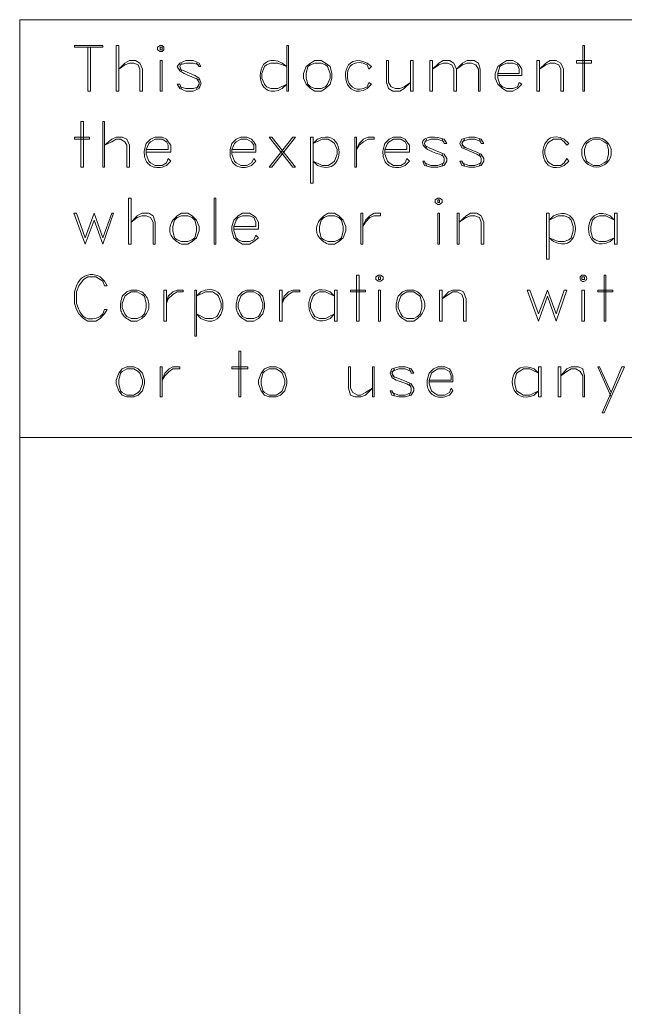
# Model space of a CAD drawing. Header units: inches. Extents: x 0 to 139, y 0 to 117.
# Drawn here: x 1.62 to 5.33, y 66.46 to 72.5 of the extents above; entities that cross this region are included whole.
import ezdxf

# ---------------------------------------------------------------- set-up
doc = ezdxf.new("R2010")
doc.units = ezdxf.units.IN
doc.header["$MEASUREMENT"] = 0
doc.layers.add('Color-7-Line_Weight-20', color=7, linetype='Continuous', lineweight=20)

msp = doc.modelspace()

# ---------------------------------------------------------------- linework, layer by layer
at = {"layer": 'Color-7-Line_Weight-20', "linetype": 'Continuous'}
for points in [[(1.622, 1.7464), (103.1238, 1.7464), (103.1238, 72.4997), (1.622, 72.4997)], [(2.1303, 72.3429), (2.1303, 72.3321), (1.9573, 72.3321), (1.9573, 72.3429)], [(2.2114, 72.0617), (2.2276, 72.0617), (2.2276, 72.3429), (2.2114, 72.3429)], [(2.4655, 72.3321), (2.4655, 72.3159), (2.4817, 72.305), (2.4925, 72.305), (2.5033, 72.3159), (2.5033, 72.3321), (2.4925, 72.3429), (2.4817, 72.3429)], [(3.2549, 72.0617), (3.2657, 72.0617), (3.2657, 72.3429), (3.2549, 72.3429)], [(5.0662, 72.0617), (5.077, 72.0617), (5.077, 72.3429), (5.0662, 72.3429)], [(2.4817, 72.3159), (2.4925, 72.3159), (2.4925, 72.3321), (2.4817, 72.3321)], [(2.2654, 72.2347), (2.2925, 72.251), (2.3303, 72.251), (2.3574, 72.2347), (2.3736, 72.1969), (2.3736, 72.0617), (2.3574, 72.0617), (2.3574, 72.1969), (2.3465, 72.2239), (2.3195, 72.2347), (2.2925, 72.2347), (2.2654, 72.2239), (2.2276, 72.1969)], [(2.4817, 72.0617), (2.4925, 72.0617), (2.4925, 72.251), (2.4817, 72.251)], [(3.0928, 72.1565), (3.0944, 72.1378), (3.0986, 72.1197), (3.1055, 72.1029), (3.1151, 72.0881), (3.1273, 72.076), (3.1422, 72.0671), (3.1597, 72.0622), (3.1798, 72.062), (3.2025, 72.067), (3.2279, 72.078), (3.2549, 72.105), (3.2008, 72.078), (3.1576, 72.078), (3.1305, 72.0888), (3.1197, 72.105), (3.1035, 72.1428), (3.1035, 72.1699), (3.1197, 72.2131), (3.1305, 72.2239), (3.1576, 72.2347), (3.2008, 72.2347), (3.2549, 72.2131), (3.2279, 72.2347), (3.2019, 72.2458), (3.1787, 72.2509), (3.1583, 72.2507), (3.1407, 72.2458), (3.1259, 72.237), (3.1138, 72.2249), (3.1045, 72.2101), (3.0979, 72.1934), (3.094, 72.1753)], [(3.3576, 72.1699), (3.3576, 72.1428), (3.3738, 72.105), (3.4009, 72.078), (3.4279, 72.0617), (3.4658, 72.0617), (3.4928, 72.078), (3.5198, 72.105), (3.5306, 72.1428), (3.5306, 72.1699), (3.5198, 72.2131), (3.4928, 72.2347), (3.4658, 72.251), (3.4279, 72.251), (3.4009, 72.2347), (3.3738, 72.2131)], [(3.3738, 72.1699), (3.3738, 72.1428), (3.3847, 72.105), (3.4009, 72.0888), (3.4279, 72.078), (3.4658, 72.078), (3.4928, 72.0888), (3.5036, 72.105), (3.5198, 72.1428), (3.5198, 72.1699), (3.5036, 72.2131), (3.4928, 72.2239), (3.4658, 72.2347), (3.4279, 72.2347), (3.4009, 72.2239), (3.3847, 72.2131)], [(3.614, 72.1556), (3.6157, 72.1373), (3.6201, 72.1196), (3.6271, 72.1032), (3.6367, 72.0887), (3.6488, 72.0768), (3.6635, 72.0681), (3.6807, 72.0632), (3.7003, 72.0628), (3.7224, 72.0675), (3.7469, 72.078), (3.7739, 72.105), (3.7577, 72.1158), (3.7469, 72.0888), (3.7246, 72.0793), (3.7045, 72.0749), (3.6866, 72.0751), (3.671, 72.0793), (3.6576, 72.0868), (3.6465, 72.0972), (3.6378, 72.1098), (3.6314, 72.1242), (3.6274, 72.1397), (3.6258, 72.1558), (3.6266, 72.1719), (3.6298, 72.1875), (3.6355, 72.2019), (3.6437, 72.2146), (3.6545, 72.2251), (3.6678, 72.2328), (3.6836, 72.237), (3.7021, 72.2374), (3.7232, 72.2332), (3.7469, 72.2239), (3.7577, 72.1969), (3.7739, 72.2131), (3.7469, 72.2347), (3.7209, 72.2449), (3.6978, 72.2494), (3.6776, 72.2488), (3.6602, 72.2437), (3.6456, 72.2348), (3.6338, 72.2228), (3.6248, 72.2082), (3.6185, 72.1917), (3.6149, 72.174)], [(3.8659, 72.1158), (3.8767, 72.078), (3.9037, 72.0617), (3.947, 72.0617), (3.974, 72.078), (4.0118, 72.1158), (3.974, 72.0888), (3.947, 72.078), (3.9199, 72.078), (3.8929, 72.0888), (3.8767, 72.1158), (3.8767, 72.251), (3.8659, 72.251)], [(4.0118, 72.0617), (4.0281, 72.0617), (4.0281, 72.251), (4.0118, 72.251)], [(4.1308, 72.0617), (4.147, 72.0617), (4.147, 72.251), (4.1308, 72.251)], [(4.1849, 72.2347), (4.2119, 72.251), (4.2497, 72.251), (4.2768, 72.2347), (4.293, 72.1969), (4.293, 72.0617), (4.2768, 72.0617), (4.2768, 72.1969), (4.266, 72.2239), (4.2389, 72.2347), (4.2119, 72.2347), (4.1849, 72.2239), (4.147, 72.1969)], [(4.3308, 72.2347), (4.3579, 72.251), (4.4011, 72.251), (4.4282, 72.2347), (4.439, 72.1969), (4.439, 72.0617), (4.4282, 72.0617), (4.4282, 72.1969), (4.4119, 72.2239), (4.3849, 72.2347), (4.3579, 72.2347), (4.3308, 72.2239), (4.293, 72.1969)], [(4.785, 72.0617), (4.8012, 72.0617), (4.8012, 72.251), (4.785, 72.251)], [(4.8391, 72.2347), (4.8661, 72.251), (4.904, 72.251), (4.931, 72.2347), (4.9472, 72.1969), (4.9472, 72.0617), (4.931, 72.0617), (4.931, 72.1969), (4.9202, 72.2239), (4.8931, 72.2347), (4.8661, 72.2347), (4.8391, 72.2239), (4.8012, 72.1969)], [(5.1202, 72.251), (5.1202, 72.2347), (5.0283, 72.2347), (5.0283, 72.251)], [(1.9951, 71.5968), (2.0113, 71.5968), (2.0113, 71.8779), (1.9951, 71.8779)], [(2.1303, 71.5968), (2.1411, 71.5968), (2.1411, 71.8779), (2.1303, 71.8779)], [(2.0492, 71.7806), (2.0492, 71.7698), (1.9573, 71.7698), (1.9573, 71.7806)], [(2.1843, 71.7698), (2.2114, 71.7806), (2.2492, 71.7806), (2.2763, 71.7698), (2.2925, 71.7319), (2.2925, 71.5968), (2.2763, 71.5968), (2.2763, 71.7319), (2.2654, 71.7535), (2.2384, 71.7698), (2.2114, 71.7698), (2.1843, 71.7535), (2.1411, 71.7319)], [(3.2927, 71.5968), (3.309, 71.5968), (3.163, 71.7806), (3.1468, 71.7806)], [(3.1468, 71.5968), (3.163, 71.5968), (3.309, 71.7806), (3.2927, 71.7806)], [(3.4009, 71.4994), (3.4171, 71.4994), (3.4171, 71.7806), (3.4009, 71.7806)], [(3.4441, 71.7698), (3.469, 71.7786), (3.4913, 71.7821), (3.5109, 71.7808), (3.5279, 71.7754), (3.5423, 71.7664), (3.5541, 71.7544), (3.5632, 71.7401), (3.5698, 71.7239), (3.5737, 71.7066), (3.575, 71.6887), (3.5736, 71.6708), (3.5697, 71.6535), (3.5632, 71.6373), (3.554, 71.623), (3.5422, 71.611), (3.5278, 71.602), (3.5108, 71.5966), (3.4912, 71.5953), (3.469, 71.5987), (3.4441, 71.6076), (3.4171, 71.6346), (3.4712, 71.6076), (3.509, 71.6076), (3.536, 71.6238), (3.5469, 71.6346), (3.5631, 71.6779), (3.5631, 71.7049), (3.5469, 71.7427), (3.536, 71.7535), (3.509, 71.7698), (3.4712, 71.7698), (3.4171, 71.7427)], [(3.6712, 71.5968), (3.682, 71.5968), (3.682, 71.7806), (3.6712, 71.7806)], [(3.6982, 71.7427), (3.7253, 71.7698), (3.7523, 71.7806), (3.7902, 71.7806), (3.7902, 71.7698), (3.7523, 71.7698), (3.7253, 71.7535), (3.6982, 71.7319), (3.682, 71.7049)], [(4.8226, 71.6887), (4.8239, 71.6705), (4.8279, 71.653), (4.8344, 71.6366), (4.8435, 71.6221), (4.8552, 71.6101), (4.8695, 71.601), (4.8864, 71.5957), (4.9059, 71.5946), (4.928, 71.5983), (4.9526, 71.6076), (4.9797, 71.6346), (4.9688, 71.6508), (4.9526, 71.6238), (4.931, 71.6076), (4.8877, 71.6076), (4.8607, 71.6238), (4.8499, 71.6346), (4.8337, 71.6779), (4.8337, 71.7049), (4.8499, 71.7427), (4.8607, 71.7535), (4.8877, 71.7698), (4.931, 71.7698), (4.9526, 71.7535), (4.9688, 71.7319), (4.9797, 71.7427), (4.9526, 71.7698), (4.9279, 71.779), (4.9058, 71.7828), (4.8863, 71.7817), (4.8694, 71.7763), (4.8551, 71.7673), (4.8434, 71.7553), (4.8343, 71.7407), (4.8278, 71.7244), (4.8239, 71.7069)], [(5.077, 71.7049), (5.077, 71.6779), (5.0878, 71.6346), (5.104, 71.6238), (5.131, 71.6076), (5.1689, 71.6076), (5.1959, 71.6238), (5.2121, 71.6346), (5.223, 71.6779), (5.223, 71.7049), (5.2121, 71.7427), (5.1959, 71.7535), (5.1689, 71.7698), (5.131, 71.7698), (5.104, 71.7535), (5.0878, 71.7427)], [(2.2871, 71.1264), (2.3033, 71.1264), (2.3033, 71.4075), (2.2871, 71.4075)], [(2.8115, 71.1264), (2.8223, 71.1264), (2.8223, 71.4075), (2.8115, 71.4075)], [(4.1632, 71.3967), (4.1632, 71.3805), (4.1795, 71.3697), (4.1903, 71.3697), (4.2065, 71.3805), (4.2065, 71.3967), (4.1903, 71.4075), (4.1795, 71.4075)], [(4.1795, 71.3805), (4.1903, 71.3805), (4.1903, 71.3967), (4.1795, 71.3967)], [(1.9519, 71.3156), (1.9681, 71.3156), (2.0221, 71.1642), (2.0762, 71.3156), (2.1303, 71.1642), (2.1843, 71.3156), (2.1952, 71.3156), (2.1303, 71.1264), (2.0762, 71.2723), (2.0221, 71.1264)], [(2.3411, 71.2994), (2.3682, 71.3156), (2.4114, 71.3156), (2.4385, 71.2994), (2.4493, 71.2615), (2.4493, 71.1264), (2.4385, 71.1264), (2.4385, 71.2615), (2.4222, 71.2886), (2.3952, 71.2994), (2.3682, 71.2994), (2.3411, 71.2886), (2.3033, 71.2615)], [(2.5398, 71.2178), (2.54, 71.2096), (2.5409, 71.2016), (2.5427, 71.1939), (2.5453, 71.1864), (2.5486, 71.1792), (2.5528, 71.1722), (2.5576, 71.1656), (2.5633, 71.1591), (2.5696, 71.153), (2.5766, 71.1471), (2.5843, 71.1415), (2.5927, 71.1362), (2.6018, 71.1311), (2.6115, 71.1264), (2.6493, 71.1264), (2.6764, 71.1426), (2.7034, 71.1642), (2.7196, 71.2075), (2.7196, 71.2345), (2.7034, 71.2723), (2.6764, 71.2994), (2.6493, 71.3156), (2.6115, 71.3156), (2.5844, 71.2994), (2.5574, 71.2723), (2.5522, 71.2627), (2.548, 71.2532), (2.5446, 71.244), (2.5421, 71.235), (2.5406, 71.2263)], [(3.4373, 71.2178), (3.4375, 71.2095), (3.4384, 71.2016), (3.4402, 71.1938), (3.4428, 71.1864), (3.4462, 71.1792), (3.4503, 71.1722), (3.4552, 71.1655), (3.4608, 71.1591), (3.4671, 71.153), (3.4742, 71.1471), (3.4819, 71.1415), (3.4903, 71.1362), (3.4993, 71.1311), (3.509, 71.1264), (3.5469, 71.1264), (3.5739, 71.1426), (3.6009, 71.1642), (3.6171, 71.2075), (3.6171, 71.2345), (3.6009, 71.2723), (3.5739, 71.2994), (3.5469, 71.3156), (3.509, 71.3156), (3.482, 71.2994), (3.4549, 71.2723), (3.4497, 71.2626), (3.4455, 71.2532), (3.4421, 71.244), (3.4396, 71.235), (3.4381, 71.2263)], [(3.7091, 71.1264), (3.7199, 71.1264), (3.7199, 71.3156), (3.7091, 71.3156)], [(3.7361, 71.2723), (3.7631, 71.2994), (3.7902, 71.3156), (3.828, 71.3156), (3.828, 71.2994), (3.7902, 71.2994), (3.7631, 71.2886), (3.7361, 71.2615), (3.7199, 71.2345)], [(4.1795, 71.1264), (4.1903, 71.1264), (4.1903, 71.3156), (4.1795, 71.3156)], [(4.2984, 71.1264), (4.3092, 71.1264), (4.3092, 71.3156), (4.2984, 71.3156)], [(4.3525, 71.2994), (4.3795, 71.3156), (4.4173, 71.3156), (4.4444, 71.2994), (4.4606, 71.2615), (4.4606, 71.1264), (4.4444, 71.1264), (4.4444, 71.2615), (4.4336, 71.2886), (4.4065, 71.2994), (4.3795, 71.2994), (4.3525, 71.2886), (4.3092, 71.2615)], [(4.8445, 71.0344), (4.8607, 71.0344), (4.8607, 71.3156), (4.8445, 71.3156)], [(4.8877, 71.2994), (4.9127, 71.3095), (4.9351, 71.3139), (4.9549, 71.3133), (4.9722, 71.3083), (4.9868, 71.2995), (4.9988, 71.2875), (5.0083, 71.273), (5.015, 71.2567), (5.0192, 71.239), (5.0207, 71.2207), (5.0195, 71.2025), (5.0157, 71.1848), (5.0092, 71.1685), (5, 71.154), (4.9881, 71.1421), (4.9735, 71.1333), (4.9561, 71.1284), (4.9361, 71.1278), (4.9133, 71.1324), (4.8877, 71.1426), (4.8607, 71.1642), (4.9148, 71.1426), (4.9526, 71.1426), (4.9797, 71.1534), (4.9959, 71.1642), (5.0067, 71.2075), (5.0067, 71.2345), (4.9959, 71.2723), (4.9797, 71.2886), (4.9526, 71.2994), (4.9148, 71.2994), (4.8607, 71.2723)], [(5.1008, 71.2207), (5.102, 71.2025), (5.1058, 71.1848), (5.1123, 71.1685), (5.1215, 71.154), (5.1334, 71.1421), (5.148, 71.1333), (5.1654, 71.1284), (5.1854, 71.1278), (5.2082, 71.1324), (5.2338, 71.1426), (5.2608, 71.1642), (5.2067, 71.1426), (5.1689, 71.1426), (5.1419, 71.1534), (5.1256, 71.1642), (5.1148, 71.2075), (5.1148, 71.2345), (5.1256, 71.2723), (5.1419, 71.2886), (5.1689, 71.2994), (5.2067, 71.2994), (5.2608, 71.2723), (5.2338, 71.2994), (5.2088, 71.3095), (5.1864, 71.3139), (5.1666, 71.3133), (5.1493, 71.3083), (5.1347, 71.2995), (5.1227, 71.2875), (5.1133, 71.273), (5.1065, 71.2567), (5.1023, 71.239)], [(5.2608, 71.1264), (5.277, 71.1264), (5.277, 71.3156), (5.2608, 71.3156)], [(2.5574, 71.2345), (2.5574, 71.2075), (2.5682, 71.1642), (2.5844, 71.1534), (2.6115, 71.1426), (2.6493, 71.1426), (2.6764, 71.1534), (2.6926, 71.1642), (2.7034, 71.2075), (2.7034, 71.2345), (2.6926, 71.2723), (2.6764, 71.2886), (2.6493, 71.2994), (2.6115, 71.2994), (2.5844, 71.2886), (2.5682, 71.2723)], [(3.4549, 71.2345), (3.4549, 71.2075), (3.4658, 71.1642), (3.482, 71.1534), (3.509, 71.1426), (3.5469, 71.1426), (3.5739, 71.1534), (3.5901, 71.1642), (3.6009, 71.2075), (3.6009, 71.2345), (3.5901, 71.2723), (3.5739, 71.2886), (3.5469, 71.2994), (3.509, 71.2994), (3.482, 71.2886), (3.4658, 71.2723)], [(1.9573, 70.8344), (1.9573, 70.7641), (1.9681, 70.7263), (1.9843, 70.6992), (2.0113, 70.6722), (2.0384, 70.656), (2.087, 70.656), (2.1141, 70.6722), (2.1411, 70.6992), (2.1573, 70.7263), (2.1411, 70.7263), (2.1303, 70.6992), (2.1141, 70.683), (2.1011, 70.6779), (2.089, 70.674), (2.0778, 70.6711), (2.0673, 70.6694), (2.0576, 70.6686), (2.0485, 70.6689), (2.0401, 70.6702), (2.0323, 70.6724), (2.025, 70.6755), (2.0183, 70.6796), (2.0119, 70.6845), (2.006, 70.6903), (2.0005, 70.6969), (1.9953, 70.7044), (1.9903, 70.7125), (1.9856, 70.7215), (1.9811, 70.7311), (1.9767, 70.7415), (1.9723, 70.7525), (1.9681, 70.7641), (1.9681, 70.8344), (1.9843, 70.8722), (2.0113, 70.9101), (2.0384, 70.9263), (2.087, 70.9263), (2.1141, 70.9101), (2.1303, 70.8993), (2.1411, 70.8722), (2.1573, 70.8722), (2.1411, 70.8993), (2.1141, 70.9263), (2.1048, 70.9307), (2.0957, 70.9342), (2.0867, 70.937), (2.0778, 70.9389), (2.0691, 70.94), (2.0605, 70.9404), (2.0522, 70.94), (2.044, 70.9389), (2.0361, 70.937), (2.0284, 70.9344), (2.0209, 70.9311), (2.0137, 70.9272), (2.0068, 70.9225), (2.0003, 70.9172), (1.994, 70.9112), (1.9881, 70.9046), (1.9825, 70.8974), (1.9773, 70.8896), (1.9725, 70.8812), (1.9681, 70.8722)], [(3.682, 70.656), (3.6982, 70.656), (3.6982, 70.9371), (3.682, 70.9371)], [(3.801, 70.9263), (3.801, 70.9101), (3.8172, 70.8993), (3.828, 70.8993), (3.8442, 70.9101), (3.8442, 70.9263), (3.828, 70.9371), (3.8172, 70.9371)], [(3.8172, 70.9101), (3.828, 70.9101), (3.828, 70.9263), (3.8172, 70.9263)], [(5.0492, 70.9189), (5.0497, 70.9127), (5.0511, 70.9077), (5.0534, 70.9038), (5.0565, 70.901), (5.06, 70.899), (5.0639, 70.898), (5.0681, 70.8979), (5.0723, 70.8985), (5.0764, 70.8997), (5.0803, 70.9017), (5.0837, 70.9042), (5.0865, 70.9072), (5.0887, 70.9107), (5.0899, 70.9145), (5.09, 70.9187), (5.089, 70.9231), (5.0866, 70.9277), (5.0826, 70.9324), (5.077, 70.9371), (5.0608, 70.9371), (5.0499, 70.9263)], [(5.0608, 70.9101), (5.077, 70.9101), (5.077, 70.9263), (5.0608, 70.9263)], [(5.1959, 70.656), (5.2067, 70.656), (5.2067, 70.9371), (5.1959, 70.9371)], [(2.2376, 70.7425), (2.2381, 70.7343), (2.2393, 70.7263), (2.2412, 70.7187), (2.2438, 70.7112), (2.2471, 70.7041), (2.2512, 70.6972), (2.256, 70.6905), (2.2617, 70.6841), (2.2682, 70.678), (2.2756, 70.6721), (2.2839, 70.6665), (2.2931, 70.6611), (2.3033, 70.656), (2.3411, 70.656), (2.3682, 70.6722), (2.3767, 70.6788), (2.3843, 70.6858), (2.391, 70.6933), (2.3968, 70.7012), (2.4016, 70.7094), (2.4056, 70.7179), (2.4086, 70.7266), (2.4108, 70.7355), (2.4121, 70.7444), (2.4124, 70.7535), (2.4119, 70.7625), (2.4105, 70.7714), (2.4083, 70.7803), (2.4051, 70.789), (2.4011, 70.7974), (2.3962, 70.8056), (2.3905, 70.8134), (2.3839, 70.8209), (2.3765, 70.8279), (2.3682, 70.8344), (2.3411, 70.8452), (2.3033, 70.8452), (2.2763, 70.8344), (2.2492, 70.8074), (2.2461, 70.7973), (2.2434, 70.7875), (2.2412, 70.7779), (2.2394, 70.7687), (2.2382, 70.7597), (2.2376, 70.7509)], [(2.2492, 70.7641), (2.2492, 70.7371), (2.2654, 70.6992), (2.2763, 70.683), (2.3033, 70.6722), (2.3411, 70.6722), (2.3682, 70.683), (2.3844, 70.6992), (2.3952, 70.7371), (2.3952, 70.7641), (2.3844, 70.8074), (2.3682, 70.8182), (2.3411, 70.8344), (2.3033, 70.8344), (2.2763, 70.8182), (2.2654, 70.8074)], [(2.5033, 70.656), (2.5196, 70.656), (2.5196, 70.8452), (2.5033, 70.8452)], [(2.5304, 70.8074), (2.5574, 70.8344), (2.5844, 70.8452), (2.6223, 70.8452), (2.6223, 70.8344), (2.5844, 70.8344), (2.5574, 70.8182), (2.5304, 70.7911), (2.5196, 70.7641)], [(2.6926, 70.5641), (2.7034, 70.5641), (2.7034, 70.8452), (2.6926, 70.8452)], [(2.7304, 70.8344), (2.757, 70.8442), (2.7806, 70.8482), (2.8012, 70.8471), (2.8189, 70.8415), (2.8336, 70.832), (2.8455, 70.8193), (2.8546, 70.8041), (2.8609, 70.787), (2.8644, 70.7687), (2.8652, 70.7497), (2.8632, 70.7309), (2.8587, 70.7128), (2.8515, 70.696), (2.8417, 70.6813), (2.8293, 70.6693), (2.8145, 70.6606), (2.7971, 70.6559), (2.7773, 70.6558), (2.7551, 70.661), (2.7304, 70.6722), (2.7034, 70.6992), (2.7575, 70.6722), (2.8007, 70.6722), (2.8278, 70.683), (2.8386, 70.6992), (2.8548, 70.7371), (2.8548, 70.7641), (2.8386, 70.8074), (2.8278, 70.8182), (2.8007, 70.8344), (2.7575, 70.8344), (2.7034, 70.8074)], [(2.9458, 70.7425), (2.9464, 70.7343), (2.9476, 70.7264), (2.9495, 70.7187), (2.9521, 70.7113), (2.9554, 70.7041), (2.9594, 70.6972), (2.9643, 70.6906), (2.97, 70.6842), (2.9765, 70.678), (2.9839, 70.6722), (2.9922, 70.6665), (3.0014, 70.6611), (3.0116, 70.656), (3.0548, 70.656), (3.0819, 70.6722), (3.1089, 70.6992), (3.1197, 70.7371), (3.1197, 70.7641), (3.1089, 70.8074), (3.0819, 70.8344), (3.0548, 70.8452), (3.0116, 70.8452), (2.9845, 70.8344), (2.9575, 70.8074), (2.9544, 70.7973), (2.9517, 70.7875), (2.9494, 70.7779), (2.9477, 70.7687), (2.9465, 70.7597), (2.9459, 70.751)], [(2.9575, 70.7641), (2.9575, 70.7371), (2.9737, 70.6992), (2.9845, 70.683), (3.0116, 70.6722), (3.0548, 70.6722), (3.0819, 70.683), (3.0927, 70.6992), (3.1089, 70.7371), (3.1089, 70.7641), (3.0927, 70.8074), (3.0819, 70.8182), (3.0548, 70.8344), (3.0116, 70.8344), (2.9845, 70.8182), (2.9737, 70.8074)], [(3.2116, 70.656), (3.2279, 70.656), (3.2279, 70.8452), (3.2116, 70.8452)], [(3.2387, 70.8074), (3.2657, 70.8344), (3.2927, 70.8452), (3.336, 70.8452), (3.336, 70.8344), (3.2927, 70.8344), (3.2657, 70.8182), (3.2387, 70.7911), (3.2279, 70.7641)], [(3.3905, 70.7497), (3.3924, 70.7311), (3.3968, 70.7131), (3.4037, 70.6966), (3.4131, 70.682), (3.425, 70.67), (3.4393, 70.6614), (3.4559, 70.6566), (3.4749, 70.6564), (3.4962, 70.6614), (3.5198, 70.6722), (3.5469, 70.6992), (3.4928, 70.6722), (3.4549, 70.6722), (3.4279, 70.683), (3.4171, 70.6992), (3.4009, 70.7371), (3.4009, 70.7641), (3.4171, 70.8074), (3.4279, 70.8182), (3.4549, 70.8344), (3.4928, 70.8344), (3.5469, 70.8074), (3.5198, 70.8344), (3.4943, 70.8439), (3.4716, 70.8476), (3.4518, 70.8463), (3.4348, 70.8406), (3.4207, 70.8312), (3.4092, 70.8186), (3.4006, 70.8035), (3.3946, 70.7866), (3.3912, 70.7684)], [(3.5469, 70.656), (3.5631, 70.656), (3.5631, 70.8452), (3.5469, 70.8452)], [(3.7361, 70.8452), (3.7361, 70.8344), (3.6442, 70.8344), (3.6442, 70.8452)], [(3.8172, 70.656), (3.828, 70.656), (3.828, 70.8452), (3.8172, 70.8452)], [(3.9245, 70.7425), (3.925, 70.7343), (3.9263, 70.7263), (3.9281, 70.7187), (3.9307, 70.7112), (3.934, 70.7041), (3.9381, 70.6972), (3.943, 70.6905), (3.9486, 70.6841), (3.9551, 70.678), (3.9625, 70.6721), (3.9708, 70.6665), (3.98, 70.6611), (3.9902, 70.656), (4.0335, 70.656), (4.0551, 70.6722), (4.0636, 70.6788), (4.0712, 70.6858), (4.0779, 70.6933), (4.0837, 70.7012), (4.0885, 70.7094), (4.0925, 70.7179), (4.0956, 70.7266), (4.0977, 70.7355), (4.099, 70.7444), (4.0994, 70.7535), (4.0989, 70.7625), (4.0975, 70.7714), (4.0952, 70.7803), (4.0921, 70.789), (4.088, 70.7974), (4.0832, 70.8056), (4.0774, 70.8134), (4.0708, 70.8209), (4.0634, 70.8279), (4.0551, 70.8344), (4.0335, 70.8452), (3.9902, 70.8452), (3.9632, 70.8344), (3.9361, 70.8074), (3.933, 70.7973), (3.9303, 70.7875), (3.9281, 70.7779), (3.9264, 70.7687), (3.9252, 70.7597), (3.9245, 70.7509)], [(3.9361, 70.7641), (3.9361, 70.7371), (3.9524, 70.6992), (3.9632, 70.683), (3.9902, 70.6722), (4.0335, 70.6722), (4.0551, 70.683), (4.0713, 70.6992), (4.0821, 70.7371), (4.0821, 70.7641), (4.0713, 70.8074), (4.0551, 70.8182), (4.0335, 70.8344), (3.9902, 70.8344), (3.9632, 70.8182), (3.9524, 70.8074)], [(4.1903, 70.656), (4.2065, 70.656), (4.2065, 70.8452), (4.1903, 70.8452)], [(4.2443, 70.8344), (4.2714, 70.8452), (4.3146, 70.8452), (4.3362, 70.8344), (4.3525, 70.7911), (4.3525, 70.656), (4.3362, 70.656), (4.3362, 70.7911), (4.3254, 70.8182), (4.2984, 70.8344), (4.2714, 70.8344), (4.2443, 70.8182), (4.2065, 70.7911)], [(4.7255, 70.8452), (4.7418, 70.8452), (4.7958, 70.6992), (4.8499, 70.8452), (4.904, 70.6992), (4.9526, 70.8452), (4.9688, 70.8452), (4.904, 70.656), (4.8499, 70.8074), (4.7958, 70.656)], [(5.0608, 70.656), (5.077, 70.656), (5.077, 70.8452), (5.0608, 70.8452)], [(5.25, 70.8452), (5.25, 70.8344), (5.1581, 70.8344), (5.1581, 70.8452)], [(2.9629, 70.191), (2.9737, 70.191), (2.9737, 70.4721), (2.9629, 70.4721)], [(2.2114, 70.2937), (2.2114, 70.2721), (2.2276, 70.2288), (2.2492, 70.2018), (2.2763, 70.191), (2.3195, 70.191), (2.3465, 70.2018), (2.3736, 70.2288), (2.3844, 70.2721), (2.3844, 70.2937), (2.3736, 70.337), (2.3465, 70.364), (2.3195, 70.3748), (2.2763, 70.3748), (2.2492, 70.364), (2.2276, 70.337)], [(2.2276, 70.2937), (2.2276, 70.2721), (2.2384, 70.2288), (2.2492, 70.218), (2.2763, 70.2018), (2.3195, 70.2018), (2.3465, 70.218), (2.3574, 70.2288), (2.3736, 70.2721), (2.3736, 70.2937), (2.3574, 70.337), (2.3465, 70.3478), (2.3195, 70.364), (2.2763, 70.364), (2.2492, 70.3478), (2.2384, 70.337)], [(2.4817, 70.191), (2.4925, 70.191), (2.4925, 70.3748), (2.4817, 70.3748)], [(2.5088, 70.337), (2.5358, 70.364), (2.5574, 70.3748), (2.6007, 70.3748), (2.6007, 70.364), (2.5574, 70.364), (2.5358, 70.3478), (2.5088, 70.3207), (2.4925, 70.2937)], [(3.017, 70.3748), (3.017, 70.364), (2.9197, 70.364), (2.9197, 70.3748)], [(3.0819, 70.2937), (3.0819, 70.2721), (3.0981, 70.2288), (3.1197, 70.2018), (3.1468, 70.191), (3.19, 70.191), (3.217, 70.2018), (3.2441, 70.2288), (3.2549, 70.2721), (3.2549, 70.2937), (3.2441, 70.337), (3.217, 70.364), (3.19, 70.3748), (3.1468, 70.3748), (3.1197, 70.364), (3.0981, 70.337)], [(3.0981, 70.2937), (3.0981, 70.2721), (3.1089, 70.2288), (3.1197, 70.218), (3.1468, 70.2018), (3.19, 70.2018), (3.217, 70.218), (3.2279, 70.2288), (3.2441, 70.2721), (3.2441, 70.2937), (3.2279, 70.337), (3.217, 70.3478), (3.19, 70.364), (3.1468, 70.364), (3.1197, 70.3478), (3.1089, 70.337)], [(3.6334, 70.2451), (3.6442, 70.2018), (3.6712, 70.191), (3.7091, 70.191), (3.7361, 70.2018), (3.7793, 70.2451), (3.7361, 70.218), (3.7091, 70.2018), (3.6874, 70.2018), (3.6604, 70.218), (3.6442, 70.2451), (3.6442, 70.3748), (3.6334, 70.3748)], [(3.7793, 70.191), (3.7902, 70.191), (3.7902, 70.3748), (3.7793, 70.3748)], [(4.6348, 70.2829), (4.6361, 70.2652), (4.6401, 70.2482), (4.6468, 70.2322), (4.6562, 70.2181), (4.6683, 70.2062), (4.683, 70.1972), (4.7004, 70.1917), (4.7205, 70.1902), (4.7433, 70.1934), (4.7688, 70.2018), (4.7958, 70.2288), (4.7418, 70.2018), (4.7039, 70.2018), (4.6769, 70.218), (4.6607, 70.2288), (4.6498, 70.2721), (4.6498, 70.2937), (4.6607, 70.337), (4.6769, 70.3478), (4.7039, 70.364), (4.7418, 70.364), (4.7958, 70.337), (4.7688, 70.364), (4.7433, 70.3724), (4.7205, 70.3756), (4.7004, 70.3741), (4.683, 70.3686), (4.6683, 70.3596), (4.6562, 70.3477), (4.6468, 70.3336), (4.6401, 70.3176), (4.6361, 70.3006)], [(4.7958, 70.191), (4.812, 70.191), (4.812, 70.3748), (4.7958, 70.3748)], [(4.9148, 70.191), (4.931, 70.191), (4.931, 70.3748), (4.9148, 70.3748)], [(4.9688, 70.364), (4.9959, 70.3748), (5.0391, 70.3748), (5.0662, 70.364), (5.077, 70.3207), (5.077, 70.191), (5.0662, 70.191), (5.0662, 70.3207), (5.0499, 70.3478), (5.0229, 70.364), (4.9959, 70.364), (4.9688, 70.3478), (4.931, 70.3207)], [(5.1581, 70.3748), (5.1689, 70.3748), (5.2392, 70.218), (5.1851, 70.0937), (5.1959, 70.0937), (5.2392, 70.191)]]:
    msp.add_lwpolyline(points, close=True, dxfattribs=at)
for points in [[(19.6213, 72.4997), (19.6213, 69.9423), (1.622, 69.9423)], [(2.0546, 72.3321), (2.0546, 72.0617), (2.0384, 72.0617), (2.0384, 72.3321)], [(2.7034, 72.2347), (2.7196, 72.2131), (2.7304, 72.2131), (2.7196, 72.2347), (2.6818, 72.251), (2.6385, 72.251), (2.6007, 72.2347), (2.5844, 72.2131), (2.6007, 72.1861), (2.6277, 72.1699), (2.6926, 72.1428), (2.7196, 72.132)], [(2.7196, 72.2239), (2.6818, 72.2347), (2.6385, 72.2347), (2.6007, 72.2239)], [(2.6115, 72.1861), (2.6007, 72.2131), (2.6115, 72.2347)], [(4.5471, 72.1591), (4.6931, 72.1591), (4.6931, 72.1969), (4.6769, 72.2239), (4.6661, 72.2347), (4.639, 72.251), (4.6012, 72.251), (4.5741, 72.2347), (4.5471, 72.2131), (4.5309, 72.1699), (4.5309, 72.1428), (4.5471, 72.105), (4.5741, 72.078), (4.6012, 72.0617), (4.639, 72.0617), (4.6661, 72.078), (4.6931, 72.105), (4.6769, 72.1158), (4.6661, 72.0888), (4.639, 72.078), (4.6012, 72.078), (4.5741, 72.0888), (4.5579, 72.105), (4.5471, 72.1428), (4.5471, 72.1699), (4.6769, 72.1699), (4.6769, 72.1969), (4.6661, 72.2239), (4.639, 72.2347), (4.6012, 72.2347), (4.5741, 72.2239), (4.5579, 72.2131), (4.5471, 72.1699)], [(2.6115, 72.078), (2.6007, 72.105), (2.5844, 72.105), (2.6007, 72.078), (2.6385, 72.0617), (2.6818, 72.0617), (2.7196, 72.078), (2.7304, 72.105), (2.7304, 72.1158), (2.7196, 72.1428), (2.6926, 72.1591), (2.6277, 72.1861), (2.6007, 72.1969)], [(2.7034, 72.078), (2.7196, 72.105), (2.7196, 72.1158), (2.7034, 72.1428)], [(2.7196, 72.0888), (2.6818, 72.078), (2.6385, 72.078), (2.6007, 72.0888)], [(2.3952, 71.6887), (2.5466, 71.6887), (2.5466, 71.7319), (2.5304, 71.7535), (2.5196, 71.7698), (2.4925, 71.7806), (2.4493, 71.7806), (2.4222, 71.7698), (2.3952, 71.7427), (2.3844, 71.7049), (2.3837, 71.6938), (2.3837, 71.6832), (2.3844, 71.6731), (2.3858, 71.6636), (2.3878, 71.6546), (2.3905, 71.6461), (2.3938, 71.6383), (2.3978, 71.6311), (2.4024, 71.6244), (2.4076, 71.6184), (2.4135, 71.6131), (2.42, 71.6084), (2.427, 71.6044), (2.4347, 71.6011), (2.4429, 71.5985), (2.4517, 71.5966), (2.4611, 71.5955), (2.471, 71.5952), (2.4815, 71.5956), (2.4925, 71.5968), (2.5196, 71.6076), (2.5466, 71.6346), (2.5304, 71.6508), (2.5196, 71.6238), (2.4925, 71.6076), (2.4493, 71.6076), (2.4222, 71.6238), (2.4114, 71.6346), (2.3952, 71.6779), (2.3952, 71.7049), (2.5304, 71.7049), (2.5304, 71.7319), (2.5196, 71.7535), (2.4925, 71.7698), (2.4493, 71.7698), (2.4222, 71.7535), (2.4114, 71.7427), (2.3952, 71.7049)], [(2.9197, 71.6887), (3.0657, 71.6887), (3.0657, 71.7319), (3.0548, 71.7535), (3.0386, 71.7698), (3.0116, 71.7806), (2.9737, 71.7806), (2.9467, 71.7698), (2.9197, 71.7427), (2.9089, 71.7049), (2.9082, 71.6944), (2.9081, 71.6842), (2.9087, 71.6745), (2.9099, 71.6653), (2.9118, 71.6565), (2.9143, 71.6482), (2.9174, 71.6404), (2.9211, 71.6331), (2.9254, 71.6265), (2.9303, 71.6204), (2.9359, 71.6149), (2.942, 71.61), (2.9487, 71.6058), (2.956, 71.6023), (2.9639, 71.5995), (2.9723, 71.5974), (2.9813, 71.5961), (2.9908, 71.5955), (3.0009, 71.5957), (3.0116, 71.5968), (3.0386, 71.6076), (3.0657, 71.6346), (3.0548, 71.6508), (3.0386, 71.6238), (3.0116, 71.6076), (2.9737, 71.6076), (2.9467, 71.6238), (2.9359, 71.6346), (2.9197, 71.6779), (2.9197, 71.7049), (3.0548, 71.7049), (3.0548, 71.7319), (3.0386, 71.7535), (3.0116, 71.7698), (2.9737, 71.7698), (2.9467, 71.7535), (2.9359, 71.7427), (2.9197, 71.7049)], [(3.855, 71.6887), (4.0064, 71.6887), (4.0064, 71.7319), (3.9902, 71.7535), (3.9794, 71.7698), (3.9524, 71.7806), (3.9091, 71.7806), (3.8821, 71.7698), (3.855, 71.7427), (3.8442, 71.7049), (3.8435, 71.6938), (3.8435, 71.6832), (3.8442, 71.6731), (3.8456, 71.6636), (3.8476, 71.6546), (3.8503, 71.6461), (3.8536, 71.6383), (3.8576, 71.6311), (3.8622, 71.6244), (3.8675, 71.6184), (3.8733, 71.6131), (3.8798, 71.6084), (3.8869, 71.6044), (3.8945, 71.6011), (3.9027, 71.5985), (3.9116, 71.5966), (3.9209, 71.5955), (3.9309, 71.5952), (3.9413, 71.5956), (3.9524, 71.5968), (3.9794, 71.6076), (4.0064, 71.6346), (3.9902, 71.6508), (3.9794, 71.6238), (3.9524, 71.6076), (3.9091, 71.6076), (3.8821, 71.6238), (3.8713, 71.6346), (3.855, 71.6779), (3.855, 71.7049), (3.9902, 71.7049), (3.9902, 71.7319), (3.9794, 71.7535), (3.9524, 71.7698), (3.9091, 71.7698), (3.8821, 71.7535), (3.8713, 71.7427), (3.855, 71.7049)], [(4.2065, 71.7698), (4.2173, 71.7427), (4.2335, 71.7427), (4.2173, 71.7698), (4.1964, 71.7757), (4.177, 71.7796), (4.1592, 71.7816), (4.1432, 71.7819), (4.1289, 71.7805), (4.1166, 71.7778), (4.1062, 71.7738), (4.0979, 71.7686), (4.0917, 71.7626), (4.0877, 71.7557), (4.0861, 71.7482), (4.0869, 71.7402), (4.0902, 71.7319), (4.096, 71.7234), (4.1046, 71.7149), (4.1158, 71.7065), (4.13, 71.6985), (4.147, 71.691), (4.1671, 71.684), (4.1903, 71.6779), (4.2173, 71.6616)], [(4.2173, 71.7535), (4.1795, 71.7698), (4.1362, 71.7698), (4.0983, 71.7535)], [(4.1092, 71.7157), (4.0983, 71.7427), (4.1092, 71.7698)], [(4.4336, 71.7698), (4.4444, 71.7427), (4.4606, 71.7427), (4.4444, 71.7698), (4.4065, 71.7806), (4.3687, 71.7806), (4.3254, 71.7698), (4.3146, 71.7427), (4.3254, 71.7157), (4.3525, 71.7049), (4.4173, 71.6779), (4.4444, 71.6616)], [(4.4444, 71.7535), (4.4065, 71.7698), (4.3687, 71.7698), (4.3254, 71.7535)], [(4.3417, 71.7157), (4.3254, 71.7427), (4.3417, 71.7698)], [(4.1092, 71.6076), (4.0983, 71.6346), (4.0875, 71.6346), (4.0983, 71.6076), (4.1362, 71.5968), (4.1795, 71.5968), (4.2173, 71.6076), (4.2335, 71.6346), (4.2335, 71.6508), (4.2173, 71.6779), (4.1903, 71.6887), (4.1254, 71.7157), (4.0983, 71.7319)], [(4.2065, 71.6076), (4.2173, 71.6346), (4.2173, 71.6508), (4.2065, 71.6779)], [(4.3417, 71.6076), (4.3254, 71.6346), (4.3146, 71.6346), (4.3254, 71.6076), (4.3687, 71.5968), (4.4065, 71.5968), (4.4444, 71.6076), (4.4606, 71.6346), (4.4606, 71.6508), (4.4444, 71.6779), (4.4173, 71.6887), (4.3525, 71.7157), (4.3254, 71.7319)], [(4.4336, 71.6076), (4.4444, 71.6346), (4.4444, 71.6508), (4.4336, 71.6779)], [(4.2173, 71.6238), (4.1795, 71.6076), (4.1362, 71.6076), (4.0983, 71.6238)], [(4.4444, 71.6238), (4.4065, 71.6076), (4.3687, 71.6076), (4.3254, 71.6238)], [(2.9305, 71.2183), (3.0819, 71.2183), (3.0819, 71.2615), (3.0657, 71.2886), (3.0548, 71.2994), (3.0278, 71.3156), (2.9845, 71.3156), (2.9575, 71.2994), (2.9305, 71.2723), (2.9197, 71.2345), (2.9197, 71.2075), (2.9305, 71.1642), (2.9575, 71.1426), (2.9845, 71.1264), (3.0278, 71.1264), (3.0548, 71.1426), (3.0819, 71.1642), (3.0657, 71.1804), (3.0548, 71.1534), (3.0278, 71.1426), (2.9845, 71.1426), (2.9575, 71.1534), (2.9467, 71.1642), (2.9305, 71.2075), (2.9305, 71.2345), (3.0657, 71.2345), (3.0657, 71.2615), (3.0548, 71.2886), (3.0278, 71.2994), (2.9845, 71.2994), (2.9575, 71.2886), (2.9467, 71.2723), (2.9305, 71.2345)], [(4.0064, 70.364), (4.0172, 70.337), (4.0335, 70.337), (4.0172, 70.364), (3.9794, 70.3748), (3.9416, 70.3748), (3.8983, 70.364), (3.8875, 70.337), (3.8983, 70.3099), (3.9253, 70.2937), (3.9902, 70.2721), (4.0172, 70.2559)], [(4.0172, 70.3478), (3.9794, 70.364), (3.9416, 70.364), (3.8983, 70.3478)], [(3.9145, 70.3099), (3.8983, 70.337), (3.9145, 70.364)], [(4.1254, 70.2829), (4.2714, 70.2829), (4.2714, 70.3207), (4.2606, 70.3478), (4.2497, 70.364), (4.2227, 70.3748), (4.1795, 70.3748), (4.1524, 70.364), (4.1254, 70.337), (4.1146, 70.2937), (4.114, 70.283), (4.1142, 70.2727), (4.115, 70.263), (4.1166, 70.2539), (4.1189, 70.2452), (4.1218, 70.2372), (4.1253, 70.2297), (4.1295, 70.2228), (4.1343, 70.2165), (4.1397, 70.2109), (4.1457, 70.2058), (4.1523, 70.2014), (4.1593, 70.1977), (4.167, 70.1946), (4.1751, 70.1922), (4.1837, 70.1905), (4.1928, 70.1895), (4.2023, 70.1893), (4.2123, 70.1898), (4.2227, 70.191), (4.2497, 70.2018), (4.2714, 70.2288), (4.2606, 70.2451), (4.2497, 70.218), (4.2227, 70.2018), (4.1795, 70.2018), (4.1524, 70.218), (4.1416, 70.2288), (4.1254, 70.2721), (4.1254, 70.2937), (4.2606, 70.2937), (4.2606, 70.3207), (4.2497, 70.3478), (4.2227, 70.364), (4.1795, 70.364), (4.1524, 70.3478), (4.1416, 70.337), (4.1254, 70.2937)], [(5.2392, 70.191), (5.3203, 70.3748), (5.3041, 70.3748), (5.2392, 70.218)], [(3.9145, 70.2018), (3.8983, 70.2288), (3.8875, 70.2288), (3.8983, 70.2018), (3.9416, 70.191), (3.9794, 70.191), (4.0172, 70.2018), (4.0335, 70.2288), (4.0335, 70.2451), (4.0172, 70.2721), (3.9902, 70.2829), (3.9253, 70.3099), (3.8983, 70.3207)], [(4.0064, 70.2018), (4.0172, 70.2288), (4.0172, 70.2451), (4.0064, 70.2721)], [(4.0172, 70.218), (3.9794, 70.2018), (3.9416, 70.2018), (3.8983, 70.218)]]:
    msp.add_lwpolyline(points, dxfattribs=at)
msp.add_circle((5.1499, 71.6886), 0.0906, dxfattribs=at)

doc.saveas('drawing.dxf')
